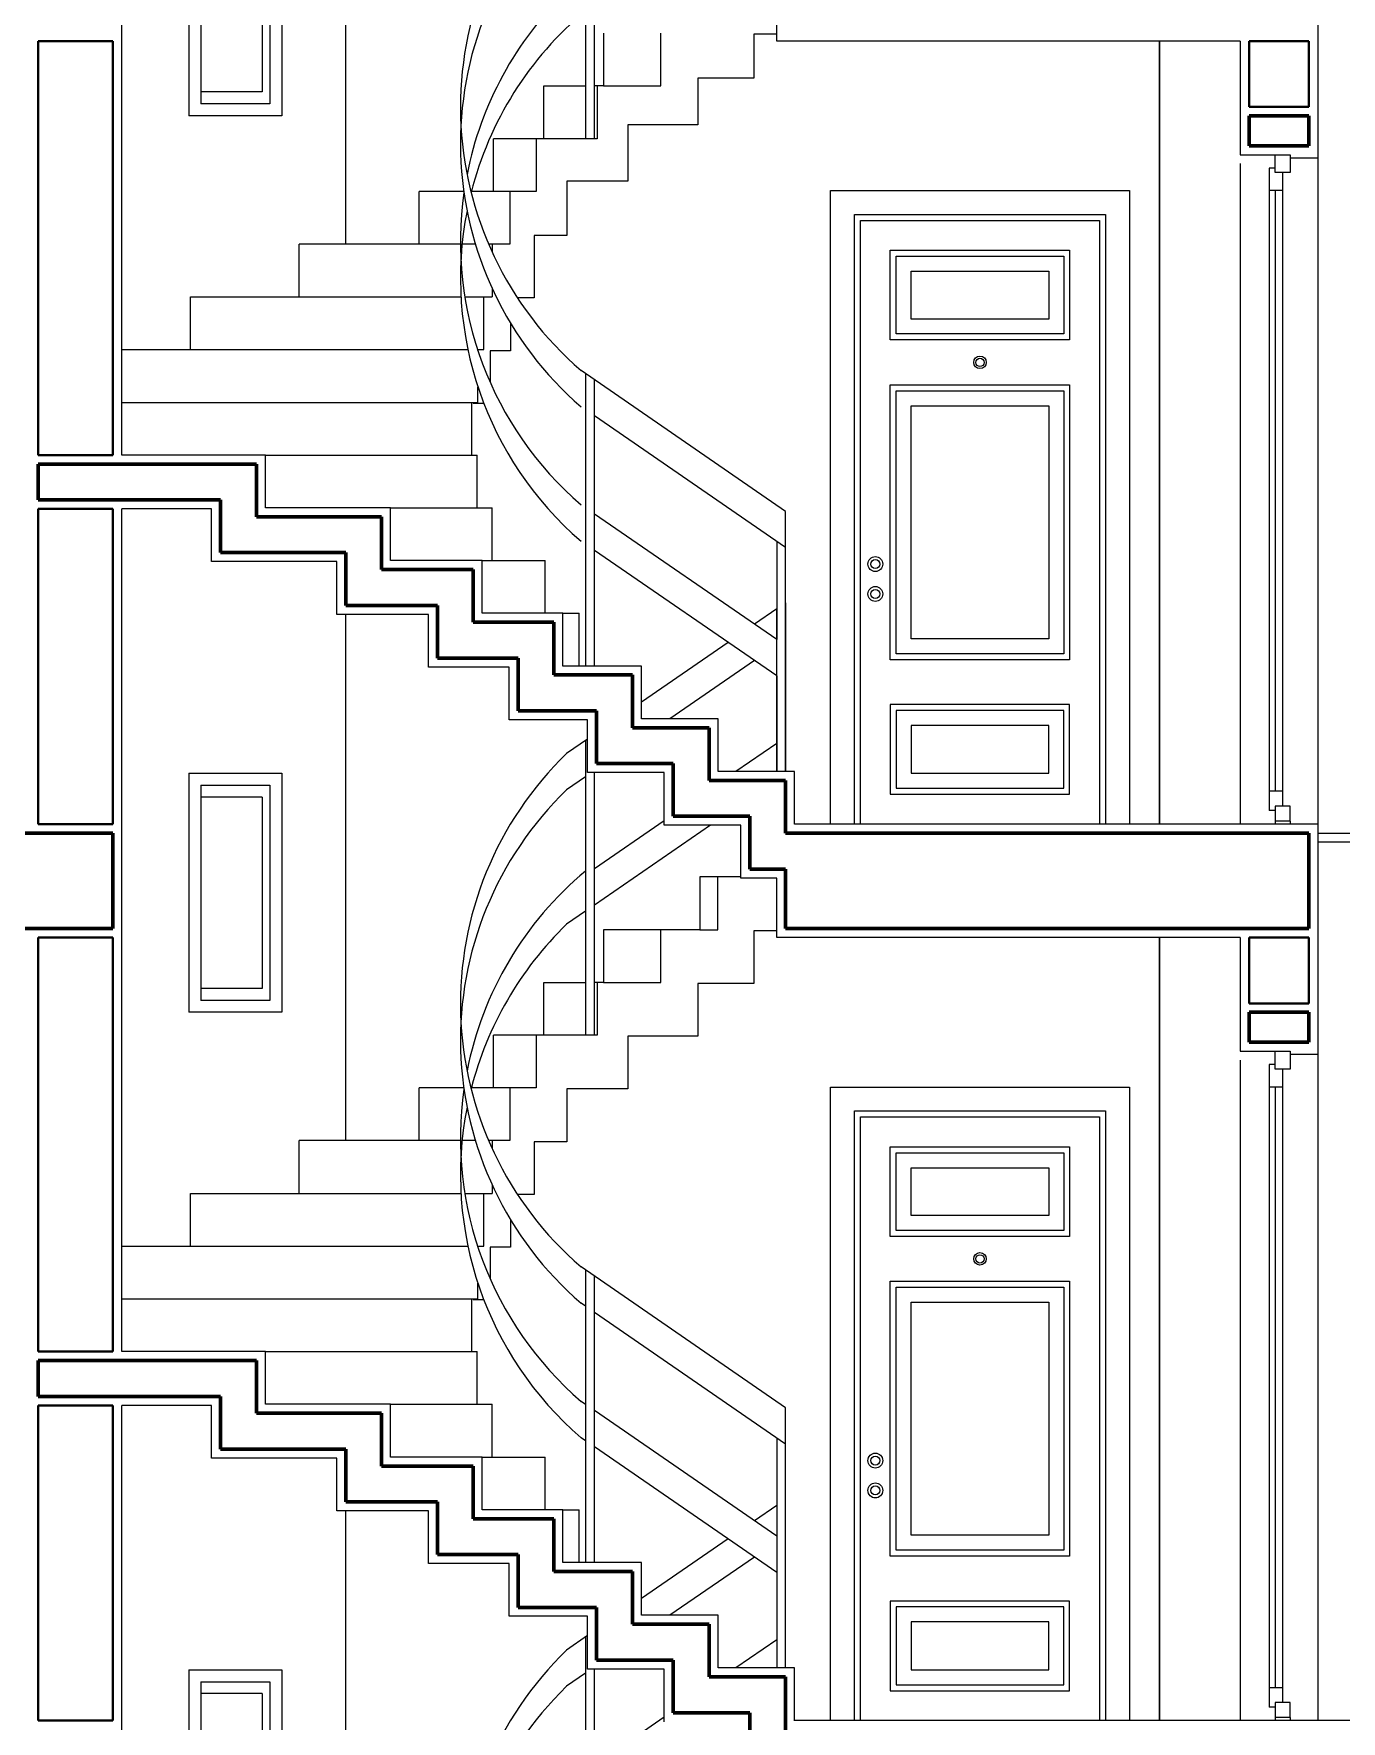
# Model space of a CAD drawing. Header units: millimetres. Extents: x 2016.56 to 2021.8, y 13721.83 to 13722.48.
# Drawn here: x 2019.0363 to 2019.1237, y 13722.0455 to 13722.1584 of the extents above; entities that cross this region are included whole.
import ezdxf

# ---------------------------------------------------------------- set-up
doc = ezdxf.new("R2010")
doc.units = ezdxf.units.MM
doc.layers.get('0').update_dxf_attribs({"lineweight": 20})
for name, color, linetype, lineweight in [('0.3', 150, 'Continuous', 30), ('DUVAR', 4, 'Continuous', 40), ('kolon', 5, 'Continuous', 60), ('PENCERE', 3, 'Continuous', 13), ('SIVA', 7, 'Continuous', 20)]:
    doc.layers.add(name, color=color, linetype=linetype, lineweight=lineweight)

msp = doc.modelspace()

# ---------------------------------------------------------------- linework, layer by layer
for p, q in [((2019.057144089811, 13722.14434988593), (2019.057144089811, 13722.17957341633)), ((2019.046647185249, 13722.16893762157), (2019.046647185249, 13722.15293762157)), ((2019.052869724923, 13722.16893762157), (2019.052869724923, 13722.15293762157)), ((2019.047447185249, 13722.16813762157), (2019.047447185249, 13722.15373762157)), ((2019.052069724923, 13722.16813762157), (2019.052069724923, 13722.15373762157)), ((2019.051551447511, 13722.16733762157), (2019.051551447511, 13722.15453762157)), ((2019.085971023997, 13722.15793762157), (2019.085971023997, 13722.16192635833)), ((2019.116971023997, 13722.15793762157), (2019.085971023997, 13722.15793762157)), ((2019.051551447511, 13722.15453762157), (2019.047447185249, 13722.15453762157)), ((2019.052869724923, 13722.15293762157), (2019.046647185249, 13722.15293762157)), ((2019.052069724923, 13722.15373762157), (2019.047447185249, 13722.15373762157)), ((2019.089571023997, 13722.10553762157), (2019.089571023997, 13722.14793762157)), ((2019.089571023997, 13722.14793762157), (2019.109571023997, 13722.14793762157)), ((2019.109571023997, 13722.14793762157), (2019.109571023997, 13722.10553762157)), ((2019.091171023998, 13722.10553762157), (2019.091171023998, 13722.14633762157)), ((2019.091171023998, 13722.14633762157), (2019.107971023997, 13722.14633762157)), ((2019.107971023997, 13722.14633762157), (2019.107971023997, 13722.10553762157)), ((2019.057144089811, 13722.08434988593), (2019.057144089811, 13722.11957341633)), ((2019.046647185249, 13722.10893762157), (2019.046647185249, 13722.09293762157)), ((2019.046647185249, 13722.10893762157), (2019.052869724923, 13722.10893762157)), ((2019.052869724923, 13722.10893762157), (2019.052869724923, 13722.09293762157)), ((2019.047447185249, 13722.10813762157), (2019.047447185249, 13722.09373762157)), ((2019.047447185249, 13722.10813762157), (2019.052069724923, 13722.10813762157)), ((2019.052069724923, 13722.10813762157), (2019.052069724923, 13722.09373762157)), ((2019.051551447511, 13722.10733762157), (2019.047447185249, 13722.10733762157)), ((2019.051551447511, 13722.10733762157), (2019.051551447511, 13722.09453762157)), ((2019.122171023997, 13722.10553762157), (2019.087171023997, 13722.10553762157)), ((2019.122171023997, 13722.10493762157), (2019.144171023997, 13722.10493762157)), ((2019.122171023997, 13722.10433762157), (2019.144171023997, 13722.10433762157)), ((2019.085971023997, 13722.09793762157), (2019.085971023997, 13722.10192635833)), ((2019.116971023997, 13722.09793762157), (2019.085971023997, 13722.09793762157)), ((2019.051551447511, 13722.09453762157), (2019.047447185249, 13722.09453762157)), ((2019.052869724923, 13722.09293762157), (2019.046647185249, 13722.09293762157)), ((2019.052069724923, 13722.09373762157), (2019.047447185249, 13722.09373762157)), ((2019.089571023997, 13722.04553762157), (2019.089571023997, 13722.08793762157)), ((2019.089571023997, 13722.08793762157), (2019.109571023997, 13722.08793762157)), ((2019.109571023997, 13722.08793762157), (2019.109571023997, 13722.04553762157)), ((2019.091171023998, 13722.04553762157), (2019.091171023998, 13722.08633762157)), ((2019.091171023998, 13722.08633762157), (2019.107971023997, 13722.08633762157)), ((2019.107971023997, 13722.08633762157), (2019.107971023997, 13722.04553762157)), ((2019.057144089811, 13722.02434988593), (2019.057144089811, 13722.05957341633)), ((2019.046647185249, 13722.04893762157), (2019.046647185249, 13722.03293762157)), ((2019.046647185249, 13722.04893762157), (2019.052869724923, 13722.04893762157)), ((2019.052869724923, 13722.04893762157), (2019.052869724923, 13722.03293762157)), ((2019.047447185249, 13722.04813762157), (2019.047447185249, 13722.03373762157)), ((2019.047447185249, 13722.04813762157), (2019.052069724923, 13722.04813762157)), ((2019.052069724923, 13722.04813762157), (2019.052069724923, 13722.03373762157)), ((2019.051551447511, 13722.04733762157), (2019.047447185249, 13722.04733762157)), ((2019.051551447511, 13722.04733762157), (2019.051551447511, 13722.03453762157)), ((2019.238899136504, 13722.04553762157), (2019.087171023997, 13722.04553762157))]:
    msp.add_line(p, q)
at = {"layer": '0.3'}
for p, q in [((2019.111571023997, 13722.15793762157), (2019.111571023997, 13722.10553762157)), ((2019.111571023997, 13722.10553762157), (2019.111571023997, 13722.15793762157)), ((2019.111571023997, 13722.09793762157), (2019.111571023997, 13722.04553762157)), ((2019.111571023997, 13722.04553762157), (2019.111571023997, 13722.09793762157))]:
    msp.add_line(p, q, dxfattribs=at)
at = {"layer": 'DUVAR'}
for p, q in [((2019.041571023997, 13722.15793762157), (2019.036571023997, 13722.15793762157)), ((2019.036571023997, 13722.15793762157), (2019.036571023997, 13722.13023223953)), ((2019.041571023997, 13722.13023223953), (2019.041571023997, 13722.15793762157)), ((2019.117571023997, 13722.15793762157), (2019.117571023997, 13722.15353762157)), ((2019.117571023997, 13722.15793762157), (2019.121571023997, 13722.15793762157)), ((2019.121571023997, 13722.15353762157), (2019.121571023997, 13722.15793762157)), ((2019.117571023997, 13722.15353762157), (2019.121571023997, 13722.15353762157)), ((2019.041571023997, 13722.13023223953), (2019.036571023997, 13722.13023223953)), ((2019.041571023997, 13722.12663223953), (2019.036571023997, 13722.12663223953)), ((2019.036571023997, 13722.12663223953), (2019.036571023997, 13722.10553762157)), ((2019.041571023997, 13722.10553762157), (2019.041571023997, 13722.12663223953)), ((2019.036571023997, 13722.10553762157), (2019.041571023997, 13722.10553762157)), ((2019.041571023997, 13722.09793762157), (2019.036571023997, 13722.09793762157)), ((2019.036571023997, 13722.09793762157), (2019.036571023997, 13722.07023223953)), ((2019.041571023997, 13722.07023223953), (2019.041571023997, 13722.09793762157)), ((2019.117571023997, 13722.09793762157), (2019.117571023997, 13722.09353762157)), ((2019.117571023997, 13722.09793762157), (2019.121571023997, 13722.09793762157)), ((2019.121571023997, 13722.09353762157), (2019.121571023997, 13722.09793762157)), ((2019.117571023997, 13722.09353762157), (2019.121571023997, 13722.09353762157)), ((2019.041571023997, 13722.07023223953), (2019.036571023997, 13722.07023223953)), ((2019.041571023997, 13722.06663223953), (2019.036571023997, 13722.06663223953)), ((2019.036571023997, 13722.06663223953), (2019.036571023997, 13722.04553762157)), ((2019.041571023997, 13722.04553762157), (2019.041571023997, 13722.06663223953)), ((2019.036571023997, 13722.04553762157), (2019.041571023997, 13722.04553762157))]:
    msp.add_line(p, q, dxfattribs=at)
at = {"layer": 'kolon'}
for p, q in [((2019.117571023997, 13722.15293762157), (2019.121571023997, 13722.15293762157)), ((2019.117571023997, 13722.15293762157), (2019.117571023997, 13722.15093762157)), ((2019.121571023997, 13722.15093762157), (2019.121571023997, 13722.15293762157)), ((2019.117571023997, 13722.15093762157), (2019.121571023997, 13722.15093762157)), ((2019.036571023997, 13722.12723223953), (2019.036571023997, 13722.12963223953)), ((2019.036571023997, 13722.12723223953), (2019.036571023997, 13722.12963223953)), ((2019.051168205772, 13722.12963223953), (2019.036571023997, 13722.12963223953)), ((2019.051168205772, 13722.12610282793), (2019.051168205772, 13722.12963223953)), ((2019.048768205772, 13722.12723223953), (2019.036571023997, 13722.12723223953)), ((2019.048768205772, 13722.12370282793), (2019.048768205772, 13722.12723223953)), ((2019.059538996099, 13722.12610282793), (2019.051168205772, 13722.12610282793)), ((2019.059538996099, 13722.12257341633), (2019.059538996099, 13722.12610282793)), ((2019.057138996099, 13722.12370282793), (2019.048768205772, 13722.12370282793)), ((2019.057138996099, 13722.12017341633), (2019.057138996099, 13722.12370282793)), ((2019.065676802504, 13722.12257341633), (2019.059538996099, 13722.12257341633)), ((2019.065676802504, 13722.11904400473), (2019.065676802504, 13722.12257341633)), ((2019.063276802503, 13722.12017341633), (2019.057138996099, 13722.12017341633)), ((2019.063276802503, 13722.11664400473), (2019.063276802503, 13722.12017341633)), ((2019.071066078782, 13722.11904400473), (2019.065676802504, 13722.11904400473)), ((2019.071066078782, 13722.11551459313), (2019.071066078782, 13722.11904400473)), ((2019.068666078782, 13722.11664400473), (2019.063276802503, 13722.11664400473)), ((2019.068666078782, 13722.11311459313), (2019.068666078782, 13722.11664400473)), ((2019.076323236498, 13722.11551459313), (2019.071066078782, 13722.11551459313)), ((2019.076323236498, 13722.11198518153), (2019.076323236498, 13722.11551459313)), ((2019.073923236497, 13722.11311459313), (2019.068666078782, 13722.11311459313)), ((2019.073923236497, 13722.10958518153), (2019.073923236497, 13722.11311459313)), ((2019.081447130247, 13722.11198518153), (2019.076323236498, 13722.11198518153)), ((2019.081447130247, 13722.10845576993), (2019.081447130247, 13722.11198518153)), ((2019.079047130248, 13722.10958518153), (2019.073923236497, 13722.10958518153)), ((2019.079047130248, 13722.10605576993), (2019.079047130248, 13722.10958518153)), ((2019.086571023998, 13722.10845576993), (2019.081447130247, 13722.10845576993)), ((2019.086571023998, 13722.10492635833), (2019.086571023998, 13722.10845576993)), ((2019.084171023997, 13722.10605576993), (2019.079047130248, 13722.10605576993)), ((2019.084171023997, 13722.10252635833), (2019.084171023997, 13722.10605576993)), ((2019.084171023997, 13722.10252635833), (2019.084171023997, 13722.10605576993)), ((2019.041571023997, 13722.10493762157), (2018.879571023997, 13722.10493762157)), ((2019.041571023997, 13722.10493762157), (2019.041571023997, 13722.09853762157)), ((2019.121571023997, 13722.10493762157), (2019.086571023998, 13722.10493762157)), ((2019.121571023997, 13722.10493762157), (2019.121571023997, 13722.09853762157)), ((2019.084171023997, 13722.10252635833), (2019.086571023998, 13722.10252635833)), ((2019.086571023998, 13722.09853762157), (2019.086571023998, 13722.10252635833)), ((2019.086571023998, 13722.09853762157), (2019.086571023998, 13722.10252635833)), ((2019.041571023997, 13722.09853762157), (2018.879571023997, 13722.09853762157)), ((2019.121571023997, 13722.09853762157), (2019.086571023998, 13722.09853762157)), ((2019.117571023997, 13722.09293762157), (2019.121571023997, 13722.09293762157)), ((2019.117571023997, 13722.09293762157), (2019.117571023997, 13722.09093762157)), ((2019.121571023997, 13722.09093762157), (2019.121571023997, 13722.09293762157)), ((2019.117571023997, 13722.09093762157), (2019.121571023997, 13722.09093762157)), ((2019.036571023997, 13722.06723223953), (2019.036571023997, 13722.06963223953)), ((2019.036571023997, 13722.06723223953), (2019.036571023997, 13722.06963223953)), ((2019.051168205772, 13722.06963223953), (2019.036571023997, 13722.06963223953)), ((2019.051168205772, 13722.06610282793), (2019.051168205772, 13722.06963223953)), ((2019.048768205772, 13722.06723223953), (2019.036571023997, 13722.06723223953)), ((2019.048768205772, 13722.06370282793), (2019.048768205772, 13722.06723223953)), ((2019.059538996099, 13722.06610282793), (2019.051168205772, 13722.06610282793)), ((2019.059538996099, 13722.06257341633), (2019.059538996099, 13722.06610282793)), ((2019.057138996099, 13722.06370282793), (2019.048768205772, 13722.06370282793)), ((2019.057138996099, 13722.06017341633), (2019.057138996099, 13722.06370282793)), ((2019.065676802504, 13722.06257341633), (2019.059538996099, 13722.06257341633)), ((2019.065676802504, 13722.05904400473), (2019.065676802504, 13722.06257341633)), ((2019.063276802503, 13722.06017341633), (2019.057138996099, 13722.06017341633)), ((2019.063276802503, 13722.05664400473), (2019.063276802503, 13722.06017341633)), ((2019.071066078782, 13722.05904400473), (2019.065676802504, 13722.05904400473)), ((2019.071066078782, 13722.05551459313), (2019.071066078782, 13722.05904400473)), ((2019.068666078782, 13722.05664400473), (2019.063276802503, 13722.05664400473)), ((2019.068666078782, 13722.05311459313), (2019.068666078782, 13722.05664400473)), ((2019.076323236498, 13722.05551459313), (2019.071066078782, 13722.05551459313)), ((2019.076323236498, 13722.05198518153), (2019.076323236498, 13722.05551459313)), ((2019.073923236497, 13722.05311459313), (2019.068666078782, 13722.05311459313)), ((2019.073923236497, 13722.04958518153), (2019.073923236497, 13722.05311459313)), ((2019.081447130247, 13722.05198518153), (2019.076323236498, 13722.05198518153)), ((2019.081447130247, 13722.04845576993), (2019.081447130247, 13722.05198518153)), ((2019.079047130248, 13722.04958518153), (2019.073923236497, 13722.04958518153)), ((2019.079047130248, 13722.04605576993), (2019.079047130248, 13722.04958518153)), ((2019.086571023998, 13722.04845576993), (2019.081447130247, 13722.04845576993)), ((2019.086571023998, 13722.04492635833), (2019.086571023998, 13722.04845576993)), ((2019.084171023997, 13722.04605576993), (2019.079047130248, 13722.04605576993)), ((2019.084171023997, 13722.04252635833), (2019.084171023997, 13722.04605576993)), ((2019.084171023997, 13722.04252635833), (2019.084171023997, 13722.04605576993))]:
    msp.add_line(p, q, dxfattribs=at)
at = {"layer": 'PENCERE'}
for p, q in [((2019.118918611591, 13722.14943762157), (2019.118918611591, 13722.10643762157)), ((2019.119118611591, 13722.14943762157), (2019.118918611591, 13722.14943762157)), ((2019.119318611591, 13722.14943762157), (2019.119118611591, 13722.14943762157)), ((2019.119318611591, 13722.15033762157), (2019.120318611591, 13722.15033762157)), ((2019.119318611591, 13722.15013762157), (2019.119318611591, 13722.15033762157)), ((2019.119318611591, 13722.14913762157), (2019.119318611591, 13722.15013762157)), ((2019.120318611591, 13722.15033762157), (2019.120318611591, 13722.15013762157)), ((2019.120318611591, 13722.15013762157), (2019.120318611591, 13722.14913762157)), ((2019.120318611591, 13722.14913762157), (2019.119318611591, 13722.14913762157)), ((2019.119818611591, 13722.14913762157), (2019.119818611591, 13722.10673762157)), ((2019.119818611591, 13722.14793762157), (2019.118918611591, 13722.14793762157)), ((2019.119318611591, 13722.14793762157), (2019.119318611591, 13722.10773762157)), ((2019.091571023997, 13722.10553762157), (2019.091571023997, 13722.14593762157)), ((2019.091571023997, 13722.14593762157), (2019.107571023997, 13722.14593762157)), ((2019.107571023997, 13722.14593762157), (2019.107571023997, 13722.10553762157)), ((2019.093571023997, 13722.14393762157), (2019.105571023998, 13722.14393762157)), ((2019.093571023997, 13722.13793762157), (2019.093571023997, 13722.14393762157)), ((2019.105571023998, 13722.14393762157), (2019.105571023998, 13722.13793762157)), ((2019.093971023997, 13722.14353762157), (2019.105171023997, 13722.14353762157)), ((2019.093971023997, 13722.13833762157), (2019.093971023997, 13722.14353762157)), ((2019.105171023997, 13722.14353762157), (2019.105171023997, 13722.13833762157)), ((2019.094971023997, 13722.14253762157), (2019.104171023997, 13722.14253762157)), ((2019.094971023997, 13722.13933762157), (2019.094971023997, 13722.14253762157)), ((2019.104171023997, 13722.14253762157), (2019.104171023997, 13722.13933762157)), ((2019.104171023997, 13722.13933762157), (2019.094971023997, 13722.13933762157)), ((2019.105171023997, 13722.13833762157), (2019.093971023997, 13722.13833762157)), ((2019.105571023998, 13722.13793762157), (2019.093571023997, 13722.13793762157)), ((2019.093571023997, 13722.13493762157), (2019.105571023998, 13722.13493762157)), ((2019.093571023997, 13722.11653762157), (2019.093571023997, 13722.13493762157)), ((2019.105571023998, 13722.13493762157), (2019.105571023998, 13722.11653762157)), ((2019.093971023997, 13722.13453762157), (2019.105171023997, 13722.13453762157)), ((2019.093971023997, 13722.11693762157), (2019.093971023997, 13722.13453762157)), ((2019.094971023997, 13722.13353762157), (2019.104171023997, 13722.13353762157)), ((2019.094971023997, 13722.11793762157), (2019.094971023997, 13722.13353762157)), ((2019.104171023997, 13722.13353762157), (2019.104171023997, 13722.11793762157)), ((2019.105171023997, 13722.13453762157), (2019.105171023997, 13722.11693762157)), ((2019.104171023997, 13722.11793762157), (2019.094971023997, 13722.11793762157)), ((2019.105171023997, 13722.11693762157), (2019.093971023997, 13722.11693762157)), ((2019.105571023998, 13722.11653762157), (2019.093571023997, 13722.11653762157)), ((2019.105571023998, 13722.11353762157), (2019.093571023997, 13722.11353762157)), ((2019.093571023997, 13722.11353762157), (2019.093571023997, 13722.10753762157)), ((2019.105571023998, 13722.10753762157), (2019.105571023998, 13722.11353762157)), ((2019.105171023997, 13722.11313762157), (2019.093971023997, 13722.11313762157)), ((2019.093971023997, 13722.11313762157), (2019.093971023997, 13722.10793762157)), ((2019.104171023997, 13722.11213762157), (2019.094971023997, 13722.11213762157)), ((2019.094971023997, 13722.11213762157), (2019.094971023997, 13722.10893762157)), ((2019.104171023997, 13722.10893762157), (2019.104171023997, 13722.11213762157)), ((2019.105171023997, 13722.10793762157), (2019.105171023997, 13722.11313762157)), ((2019.094971023997, 13722.10893762157), (2019.104171023997, 13722.10893762157)), ((2019.093971023997, 13722.10793762157), (2019.105171023997, 13722.10793762157)), ((2019.119818611591, 13722.10773762157), (2019.118918611591, 13722.10773762157)), ((2019.093571023997, 13722.10753762157), (2019.105571023998, 13722.10753762157)), ((2019.119318611591, 13722.10643762157), (2019.118918611591, 13722.10643762157)), ((2019.119318611591, 13722.10673762157), (2019.119318611591, 13722.10573762157)), ((2019.120318611591, 13722.10673762157), (2019.119318611591, 13722.10673762157)), ((2019.120318611591, 13722.10573762157), (2019.120318611591, 13722.10673762157)), ((2019.119318611591, 13722.10573762157), (2019.119318611591, 13722.10553762157)), ((2019.120118611591, 13722.10573762157), (2019.119318611591, 13722.10573762157)), ((2019.120318611591, 13722.10573762157), (2019.120118611591, 13722.10573762157)), ((2019.120318611591, 13722.10573762157), (2019.120318611591, 13722.10553762157)), ((2019.119318611591, 13722.09033762157), (2019.120318611591, 13722.09033762157)), ((2019.119318611591, 13722.09013762157), (2019.119318611591, 13722.09033762157)), ((2019.119318611591, 13722.08913762157), (2019.119318611591, 13722.09013762157)), ((2019.120318611591, 13722.09033762157), (2019.120318611591, 13722.09013762157)), ((2019.120318611591, 13722.09013762157), (2019.120318611591, 13722.08913762157)), ((2019.118918611591, 13722.08943762157), (2019.118918611591, 13722.04643762157)), ((2019.119118611591, 13722.08943762157), (2019.118918611591, 13722.08943762157)), ((2019.119318611591, 13722.08943762157), (2019.119118611591, 13722.08943762157)), ((2019.120318611591, 13722.08913762157), (2019.119318611591, 13722.08913762157)), ((2019.119818611591, 13722.08913762157), (2019.119818611591, 13722.04673762157)), ((2019.119818611591, 13722.08793762157), (2019.118918611591, 13722.08793762157)), ((2019.119318611591, 13722.08793762157), (2019.119318611591, 13722.04773762157)), ((2019.091571023997, 13722.04553762157), (2019.091571023997, 13722.08593762157)), ((2019.091571023997, 13722.08593762157), (2019.107571023997, 13722.08593762157)), ((2019.107571023997, 13722.08593762157), (2019.107571023997, 13722.04553762157)), ((2019.093571023997, 13722.08393762157), (2019.105571023998, 13722.08393762157)), ((2019.093571023997, 13722.07793762157), (2019.093571023997, 13722.08393762157)), ((2019.105571023998, 13722.08393762157), (2019.105571023998, 13722.07793762157)), ((2019.093971023997, 13722.08353762157), (2019.105171023997, 13722.08353762157)), ((2019.093971023997, 13722.07833762157), (2019.093971023997, 13722.08353762157)), ((2019.105171023997, 13722.08353762157), (2019.105171023997, 13722.07833762157)), ((2019.094971023997, 13722.08253762157), (2019.104171023997, 13722.08253762157)), ((2019.094971023997, 13722.07933762157), (2019.094971023997, 13722.08253762157)), ((2019.104171023997, 13722.08253762157), (2019.104171023997, 13722.07933762157)), ((2019.104171023997, 13722.07933762157), (2019.094971023997, 13722.07933762157)), ((2019.105171023997, 13722.07833762157), (2019.093971023997, 13722.07833762157)), ((2019.105571023998, 13722.07793762157), (2019.093571023997, 13722.07793762157)), ((2019.093571023997, 13722.07493762157), (2019.105571023998, 13722.07493762157)), ((2019.093571023997, 13722.05653762157), (2019.093571023997, 13722.07493762157)), ((2019.105571023998, 13722.07493762157), (2019.105571023998, 13722.05653762157)), ((2019.093971023997, 13722.07453762157), (2019.105171023997, 13722.07453762157)), ((2019.093971023997, 13722.05693762157), (2019.093971023997, 13722.07453762157)), ((2019.105171023997, 13722.07453762157), (2019.105171023997, 13722.05693762157)), ((2019.094971023997, 13722.07353762157), (2019.104171023997, 13722.07353762157)), ((2019.094971023997, 13722.05793762157), (2019.094971023997, 13722.07353762157)), ((2019.104171023997, 13722.07353762157), (2019.104171023997, 13722.05793762157)), ((2019.104171023997, 13722.05793762157), (2019.094971023997, 13722.05793762157)), ((2019.105171023997, 13722.05693762157), (2019.093971023997, 13722.05693762157)), ((2019.105571023998, 13722.05653762157), (2019.093571023997, 13722.05653762157)), ((2019.105571023998, 13722.05353762157), (2019.093571023997, 13722.05353762157)), ((2019.093571023997, 13722.05353762157), (2019.093571023997, 13722.04753762157)), ((2019.105571023998, 13722.04753762157), (2019.105571023998, 13722.05353762157)), ((2019.105171023997, 13722.05313762157), (2019.093971023997, 13722.05313762157)), ((2019.093971023997, 13722.05313762157), (2019.093971023997, 13722.04793762157)), ((2019.105171023997, 13722.04793762157), (2019.105171023997, 13722.05313762157)), ((2019.104171023997, 13722.05213762157), (2019.094971023997, 13722.05213762157)), ((2019.094971023997, 13722.05213762157), (2019.094971023997, 13722.04893762157)), ((2019.104171023997, 13722.04893762157), (2019.104171023997, 13722.05213762157)), ((2019.094971023997, 13722.04893762157), (2019.104171023997, 13722.04893762157)), ((2019.093971023997, 13722.04793762157), (2019.105171023997, 13722.04793762157)), ((2019.119818611591, 13722.04773762157), (2019.118918611591, 13722.04773762157)), ((2019.093571023997, 13722.04753762157), (2019.105571023998, 13722.04753762157)), ((2019.119318611591, 13722.04673762157), (2019.119318611591, 13722.04573762157)), ((2019.120318611591, 13722.04673762157), (2019.119318611591, 13722.04673762157)), ((2019.120318611591, 13722.04573762157), (2019.120318611591, 13722.04673762157)), ((2019.119318611591, 13722.04643762157), (2019.118918611591, 13722.04643762157)), ((2019.119318611591, 13722.04573762157), (2019.119318611591, 13722.04553762157)), ((2019.120118611591, 13722.04573762157), (2019.119318611591, 13722.04573762157)), ((2019.120318611591, 13722.04573762157), (2019.120118611591, 13722.04573762157)), ((2019.120318611591, 13722.04573762157), (2019.120318611591, 13722.04553762157))]:
    msp.add_line(p, q, dxfattribs=at)
for centre, radius in [((2019.099571023997, 13722.13643762157), 0.00042), ((2019.099571023997, 13722.13643762157), 0.00028), ((2019.092571023997, 13722.12293762157), 0.0005), ((2019.092571023997, 13722.12293762157), 0.0003), ((2019.092571023997, 13722.12093762157), 0.0005), ((2019.092571023997, 13722.12093762157), 0.0003), ((2019.099571023997, 13722.07643762157), 0.00042), ((2019.099571023997, 13722.07643762157), 0.00028), ((2019.092571023997, 13722.06293762157), 0.0005), ((2019.092571023997, 13722.06293762157), 0.0003), ((2019.092571023997, 13722.06093762157), 0.0005), ((2019.092571023997, 13722.06093762157), 0.0003)]:
    msp.add_circle(centre, radius, dxfattribs=at)
at = {"layer": 'SIVA'}
for p, q in [((2019.042171023998, 13722.13023223953), (2019.042171023998, 13722.18663223953)), ((2019.07318067669, 13722.17112818312), (2019.07318067669, 13722.15140870913)), ((2019.07378067669, 13722.15140870913), (2019.07378067669, 13722.16898518153)), ((2019.122171023997, 13722.16553762157), (2019.122171023997, 13722.10553762157)), ((2019.085971023997, 13722.15793762157), (2019.085971023997, 13722.16192635833)), ((2019.074376963715, 13722.15846753233), (2019.074376963715, 13722.15493812073)), ((2019.078226628842, 13722.15493812073), (2019.078226628842, 13722.15846753233)), ((2019.084447130247, 13722.15839694393), (2019.084447130247, 13722.15545550525)), ((2019.085971023997, 13722.15839694393), (2019.084447130247, 13722.15839694393)), ((2019.116971023997, 13722.15793762157), (2019.116971023997, 13722.15033762157)), ((2019.08068850081, 13722.15545550525), (2019.08068850081, 13722.15233981731)), ((2019.084447130247, 13722.15545550525), (2019.08068850081, 13722.15545550525)), ((2019.070382728283, 13722.15140870913), (2019.070382728283, 13722.15493812073)), ((2019.070382728283, 13722.15493812073), (2019.07318067669, 13722.15493812073)), ((2019.074376963715, 13722.15493812073), (2019.07378067669, 13722.15493812073)), ((2019.073951860198, 13722.15493812073), (2019.073951860198, 13722.15140870913)), ((2019.074376963715, 13722.15493812073), (2019.078226628842, 13722.15493812073)), ((2019.076012476726, 13722.15233981731), (2019.076012476726, 13722.14855841579)), ((2019.08068850081, 13722.15233981731), (2019.076012476726, 13722.15233981731)), ((2019.067026965847, 13722.14787929753), (2019.067026965847, 13722.15140870913)), ((2019.069877961059, 13722.15140870913), (2019.067026965847, 13722.15140870913)), ((2019.069877961059, 13722.15140870913), (2019.069877961059, 13722.14787929753)), ((2019.073951860198, 13722.15140870913), (2019.069877961059, 13722.15140870913)), ((2019.116971023997, 13722.15033762157), (2019.119945605417, 13722.15033762157)), ((2019.116971023997, 13722.14973762157), (2019.116971023997, 13722.10553762157)), ((2019.120318611591, 13722.15013762157), (2019.122171023997, 13722.15013762157)), ((2019.071928153197, 13722.14855841579), (2019.071928153197, 13722.14492624318)), ((2019.076012476726, 13722.14855841579), (2019.071928153197, 13722.14855841579)), ((2019.062045379409, 13722.14434988593), (2019.062045379409, 13722.14787929753)), ((2019.065038284463, 13722.14787929753), (2019.062045379409, 13722.14787929753)), ((2019.068126307503, 13722.14787929753), (2019.065509087281, 13722.14787929753)), ((2019.068126307503, 13722.14787929753), (2019.068126307503, 13722.14434988593)), ((2019.069877961059, 13722.14787929753), (2019.068126307503, 13722.14787929753)), ((2019.069747612089, 13722.14492624318), (2019.069747612089, 13722.14074988593)), ((2019.071928153197, 13722.14492624318), (2019.069747612089, 13722.14492624318)), ((2019.054019270979, 13722.14082047433), (2019.054019270979, 13722.14434988593)), ((2019.064816497052, 13722.14434988593), (2019.054019270979, 13722.14434988593)), ((2019.065812774411, 13722.14434988593), (2019.064925878472, 13722.14434988593)), ((2019.066934704631, 13722.14434988593), (2019.066697158341, 13722.14434988593)), ((2019.066934704631, 13722.14434988593), (2019.066934704631, 13722.14381415656)), ((2019.068126307503, 13722.14434988593), (2019.066934704631, 13722.14434988593)), ((2019.046748047911, 13722.13729106273), (2019.046748047911, 13722.14082047433)), ((2019.046748047911, 13722.14082047433), (2019.064850504061, 13722.14082047433)), ((2019.065111404195, 13722.14082047433), (2019.066934704631, 13722.14082047433)), ((2019.066369569462, 13722.13729106273), (2019.066369569462, 13722.14082047433)), ((2019.066934704631, 13722.14138560537), (2019.066934704631, 13722.14082047433)), ((2019.066934704631, 13722.14082047433), (2019.066934704631, 13722.14082047433)), ((2019.069747612089, 13722.14074988593), (2019.068629561051, 13722.14074988593)), ((2019.069747612089, 13722.14074988593), (2019.068629561051, 13722.14074988593)), ((2019.068173213001, 13722.13904582025), (2019.068173213001, 13722.13722047433)), ((2019.042171023998, 13722.13729106273), (2019.065315768603, 13722.13729106273)), ((2019.065966034554, 13722.13729106273), (2019.066369569462, 13722.13729106273)), ((2019.06598254163, 13722.13724070878), (2019.06598254163, 13722.13729106273)), ((2019.066811055324, 13722.13722047433), (2019.066811055324, 13722.13508847225)), ((2019.068173213001, 13722.13722047433), (2019.066811055324, 13722.13722047433)), ((2019.086571023998, 13722.12646776963), (2019.072881054992, 13722.13589761689)), ((2019.06598254163, 13722.13376165113), (2019.06598254163, 13722.13481215758)), ((2019.07318067669, 13722.13569123316), (2019.07318067669, 13722.11611459313)), ((2019.07378067669, 13722.11611459313), (2019.07378067669, 13722.13527794454)), ((2019.042171023998, 13722.13376165113), (2019.06598254163, 13722.13376165113)), ((2019.065571023997, 13722.13023223953), (2019.065571023997, 13722.13376165113)), ((2019.066383526171, 13722.13369106273), (2019.06567081343, 13722.13369106273)), ((2019.086571023998, 13722.12403921844), (2019.07378067669, 13722.13284939335)), ((2019.051768205773, 13722.13023223953), (2019.042171023998, 13722.13023223953)), ((2019.051768205773, 13722.12670282793), (2019.051768205773, 13722.13023223953)), ((2019.051768205773, 13722.13023223953), (2019.065933396495, 13722.13023223953)), ((2019.065933396495, 13722.12670282793), (2019.065933396495, 13722.13023223953)), ((2019.048168205773, 13722.12663223953), (2019.042171023998, 13722.12663223953)), ((2019.042171023998, 13722.07023223953), (2019.042171023998, 13722.12663223953)), ((2019.048168205773, 13722.12310282793), (2019.048168205773, 13722.12663223953)), ((2019.060138996099, 13722.12670282793), (2019.051768205773, 13722.12670282793)), ((2019.060138996099, 13722.12317341633), (2019.060138996099, 13722.12670282793)), ((2019.060138996099, 13722.12670282793), (2019.066934704631, 13722.12670282793)), ((2019.066934704631, 13722.12317341633), (2019.066934704631, 13722.12670282793)), ((2019.085971023997, 13722.11788105825), (2019.07378067669, 13722.12627794454)), ((2019.086571023998, 13722.10905576993), (2019.086571023998, 13722.12646776963)), ((2019.085971023997, 13722.11545250706), (2019.07378067669, 13722.12384939335)), ((2019.085971023997, 13722.12445250706), (2019.085971023997, 13722.11788105825)), ((2019.056538996099, 13722.12310282793), (2019.048168205773, 13722.12310282793)), ((2019.056538996099, 13722.11957341633), (2019.056538996099, 13722.12310282793)), ((2019.066276802503, 13722.12317341633), (2019.060138996099, 13722.12317341633)), ((2019.066276802503, 13722.11964400473), (2019.066276802503, 13722.12317341633)), ((2019.066276802503, 13722.12317341633), (2019.070477961059, 13722.12317341633)), ((2019.070477961059, 13722.11964400473), (2019.070477961059, 13722.12317341633)), ((2019.086571023998, 13722.12035164665), (2019.086571023998, 13722.10905576993)), ((2019.062676802504, 13722.11957341633), (2019.056538996099, 13722.11957341633)), ((2019.062676802504, 13722.11604400473), (2019.062676802504, 13722.11957341633)), ((2019.071666078782, 13722.11964400473), (2019.066276802503, 13722.11964400473)), ((2019.071666078782, 13722.11611459313), (2019.071666078782, 13722.11964400473)), ((2019.071666078782, 13722.11964400473), (2019.072759121937, 13722.11964400473)), ((2019.072759121937, 13722.11611459313), (2019.072759121937, 13722.11964400473)), ((2019.085971023997, 13722.11993835803), (2019.084477660982, 13722.11890970814)), ((2019.085971023997, 13722.10905576993), (2019.085971023997, 13722.11993835803)), ((2019.082714812143, 13722.11769543255), (2019.076923236497, 13722.11370611207)), ((2019.068066078782, 13722.11604400473), (2019.062676802504, 13722.11604400473)), ((2019.068066078782, 13722.11251459313), (2019.068066078782, 13722.11604400473)), ((2019.076923236497, 13722.11611459313), (2019.071666078782, 13722.11611459313)), ((2019.076923236497, 13722.11258518153), (2019.076923236497, 13722.11611459313)), ((2019.084477660982, 13722.11648115695), (2019.078821600895, 13722.11258518153)), ((2019.085971023997, 13722.11545250706), (2019.085971023997, 13722.10905576993)), ((2019.073323236497, 13722.11251459313), (2019.068066078782, 13722.11251459313)), ((2019.073323236497, 13722.10898518153), (2019.073323236497, 13722.11251459313)), ((2019.082047130247, 13722.11258518153), (2019.076923236497, 13722.11258518153)), ((2019.082047130247, 13722.10905576993), (2019.082047130247, 13722.11258518153)), ((2019.073323236497, 13722.11122638037), (2019.071917220598, 13722.11025789642)), ((2019.07318067669, 13722.11112818313), (2019.07318067669, 13722.09140870913)), ((2019.085971023997, 13722.11093835803), (2019.08323793914, 13722.10905576993)), ((2019.07318067669, 13722.10869963193), (2019.071917220598, 13722.10782934523)), ((2019.078447130247, 13722.10898518153), (2019.073323236497, 13722.10898518153)), ((2019.07378067669, 13722.09140870913), (2019.07378067669, 13722.10898518153)), ((2019.078447130247, 13722.10545576993), (2019.078447130247, 13722.10898518153)), ((2019.087171023997, 13722.10905576993), (2019.082047130247, 13722.10905576993)), ((2019.087171023997, 13722.10553762157), (2019.087171023997, 13722.10905576993)), ((2019.078447130247, 13722.10575579197), (2019.07378067669, 13722.10254147174)), ((2019.081537264948, 13722.10545576993), (2019.07378067669, 13722.10011292055)), ((2019.083571023997, 13722.10545576993), (2019.078447130247, 13722.10545576993)), ((2019.083571023997, 13722.10192635833), (2019.083571023997, 13722.10545576993)), ((2019.083571023997, 13722.10192635833), (2019.083571023997, 13722.10545576993)), ((2019.087171023997, 13722.10552635833), (2019.087171023997, 13722.10552635833)), ((2019.122171023997, 13722.10553762157), (2019.122171023997, 13722.04553762157)), ((2019.080821596398, 13722.10199694393), (2019.080821596398, 13722.09846753233)), ((2019.083571023997, 13722.10199694393), (2019.080821596398, 13722.10199694393)), ((2019.082032929007, 13722.09846753233), (2019.082032929007, 13722.10199694393)), ((2019.085971023997, 13722.10192635833), (2019.083571023997, 13722.10192635833)), ((2019.085971023997, 13722.09793762157), (2019.085971023997, 13722.10192635833)), ((2019.07318067669, 13722.09969963193), (2019.071917220598, 13722.09882934523)), ((2019.074376963715, 13722.09846753233), (2019.074376963715, 13722.09493812073)), ((2019.080821596398, 13722.09846753233), (2019.074376963715, 13722.09846753233)), ((2019.078226628842, 13722.09493812073), (2019.078226628842, 13722.09846753233)), ((2019.080821596398, 13722.09846753233), (2019.082032929007, 13722.09846753233)), ((2019.085971023997, 13722.09839694393), (2019.084447130247, 13722.09839694393)), ((2019.084447130247, 13722.09839694393), (2019.084447130247, 13722.09486753233)), ((2019.116971023997, 13722.09793762157), (2019.116971023997, 13722.09033762157)), ((2019.070382728283, 13722.09140870913), (2019.070382728283, 13722.09493812073)), ((2019.070382728283, 13722.09493812073), (2019.07318067669, 13722.09493812073)), ((2019.074376963715, 13722.09493812073), (2019.07378067669, 13722.09493812073)), ((2019.073951860198, 13722.09493812073), (2019.073951860198, 13722.09140870913)), ((2019.074376963715, 13722.09493812073), (2019.078226628842, 13722.09493812073)), ((2019.08068850081, 13722.09486753233), (2019.08068850081, 13722.09133812073)), ((2019.084447130247, 13722.09486753233), (2019.08068850081, 13722.09486753233)), ((2019.067026965847, 13722.08787929753), (2019.067026965847, 13722.09140870913)), ((2019.069877961059, 13722.09140870913), (2019.067026965847, 13722.09140870913)), ((2019.069877961059, 13722.09140870913), (2019.069877961059, 13722.08787929753)), ((2019.073951860198, 13722.09140870913), (2019.069877961059, 13722.09140870913)), ((2019.076012476726, 13722.09133812073), (2019.076012476726, 13722.08780870913)), ((2019.08068850081, 13722.09133812073), (2019.076012476726, 13722.09133812073)), ((2019.116971023997, 13722.09033762157), (2019.119945605417, 13722.09033762157)), ((2019.116971023997, 13722.08973762157), (2019.116971023997, 13722.04553762157)), ((2019.120318611591, 13722.09013762157), (2019.122171023997, 13722.09013762157)), ((2019.062045379409, 13722.08434988593), (2019.062045379409, 13722.08787929753)), ((2019.065038284463, 13722.08787929753), (2019.062045379409, 13722.08787929753)), ((2019.068126307503, 13722.08787929753), (2019.065509087281, 13722.08787929753)), ((2019.069877961059, 13722.08787929753), (2019.068126307503, 13722.08787929753)), ((2019.068126307503, 13722.08787929753), (2019.068126307503, 13722.08434988593)), ((2019.071928153197, 13722.08780870913), (2019.071928153197, 13722.08427929753)), ((2019.076012476726, 13722.08780870913), (2019.071928153197, 13722.08780870913)), ((2019.064816497052, 13722.08434988593), (2019.054019270979, 13722.08434988593)), ((2019.054019270979, 13722.08082047433), (2019.054019270979, 13722.08434988593)), ((2019.065812774411, 13722.08434988593), (2019.064925878472, 13722.08434988593)), ((2019.066934704631, 13722.08434988593), (2019.066697158341, 13722.08434988593)), ((2019.066934704631, 13722.08434988593), (2019.066934704631, 13722.08381415656)), ((2019.068126307503, 13722.08434988593), (2019.066934704631, 13722.08434988593)), ((2019.069747612089, 13722.08427929753), (2019.069747612089, 13722.08074988593)), ((2019.071928153197, 13722.08427929753), (2019.069747612089, 13722.08427929753)), ((2019.046748047911, 13722.07729106273), (2019.046748047911, 13722.08082047433)), ((2019.046748047911, 13722.08082047433), (2019.064850504061, 13722.08082047433)), ((2019.065111404195, 13722.08082047433), (2019.066934704631, 13722.08082047433)), ((2019.066369569462, 13722.07729106273), (2019.066369569462, 13722.08082047433)), ((2019.066934704631, 13722.08138560537), (2019.066934704631, 13722.08082047433)), ((2019.066934704631, 13722.08082047433), (2019.066934704631, 13722.08082047433)), ((2019.069747612089, 13722.08074988593), (2019.068629561051, 13722.08074988593)), ((2019.069747612089, 13722.08074988593), (2019.068629561051, 13722.08074988593)), ((2019.068173213001, 13722.07904582025), (2019.068173213001, 13722.07722047433)), ((2019.042171023998, 13722.07729106273), (2019.065315768603, 13722.07729106273)), ((2019.065966034554, 13722.07729106273), (2019.066369569462, 13722.07729106273)), ((2019.06598254163, 13722.07724070878), (2019.06598254163, 13722.07729106273)), ((2019.066811055324, 13722.07722047433), (2019.066811055324, 13722.07508847225)), ((2019.068173213001, 13722.07722047433), (2019.066811055324, 13722.07722047433)), ((2019.06598254163, 13722.07376165113), (2019.06598254163, 13722.07481215759)), ((2019.086571023998, 13722.06646776963), (2019.072881054992, 13722.07589761689)), ((2019.07318067669, 13722.07569123316), (2019.07318067669, 13722.05611459313)), ((2019.07378067669, 13722.05611459313), (2019.07378067669, 13722.07527794454)), ((2019.042171023998, 13722.07376165113), (2019.06598254163, 13722.07376165113)), ((2019.065571023997, 13722.07023223953), (2019.065571023997, 13722.07376165113)), ((2019.066383526171, 13722.07369106273), (2019.06567081343, 13722.07369106273)), ((2019.07318067669, 13722.07326268197), (2019.072881054992, 13722.0734690657)), ((2019.086571023998, 13722.06403921844), (2019.07378067669, 13722.07284939335)), ((2019.051768205773, 13722.07023223953), (2019.042171023998, 13722.07023223953)), ((2019.051768205773, 13722.06670282793), (2019.051768205773, 13722.07023223953)), ((2019.051768205773, 13722.07023223953), (2019.065933396495, 13722.07023223953)), ((2019.065933396495, 13722.06670282793), (2019.065933396495, 13722.07023223953)), ((2019.042171023998, 13722.01023223953), (2019.042171023998, 13722.06663223953)), ((2019.048168205773, 13722.06663223953), (2019.042171023998, 13722.06663223953)), ((2019.048168205773, 13722.06310282793), (2019.048168205773, 13722.06663223953)), ((2019.060138996099, 13722.06670282793), (2019.051768205773, 13722.06670282793)), ((2019.060138996099, 13722.06317341633), (2019.060138996099, 13722.06670282793)), ((2019.060138996099, 13722.06670282793), (2019.066934704631, 13722.06670282793)), ((2019.066934704631, 13722.06317341633), (2019.066934704631, 13722.06670282793)), ((2019.07318067669, 13722.06669123316), (2019.072881054992, 13722.06689761689)), ((2019.085971023997, 13722.05788105825), (2019.07378067669, 13722.06627794454)), ((2019.086571023998, 13722.04905576993), (2019.086571023998, 13722.06646776963)), ((2019.07318067669, 13722.06426268197), (2019.072881054992, 13722.0644690657)), ((2019.085971023997, 13722.05545250706), (2019.07378067669, 13722.06384939335)), ((2019.085971023997, 13722.06445250706), (2019.085971023997, 13722.04905576993)), ((2019.056538996099, 13722.06310282793), (2019.048168205773, 13722.06310282793)), ((2019.056538996099, 13722.05957341633), (2019.056538996099, 13722.06310282793)), ((2019.066276802503, 13722.06317341633), (2019.060138996099, 13722.06317341633)), ((2019.066276802503, 13722.05964400473), (2019.066276802503, 13722.06317341633)), ((2019.066276802503, 13722.06317341633), (2019.070477961059, 13722.06317341633)), ((2019.070477961059, 13722.05964400473), (2019.070477961059, 13722.06317341633)), ((2019.062676802504, 13722.05957341633), (2019.056538996099, 13722.05957341633)), ((2019.062676802504, 13722.05604400473), (2019.062676802504, 13722.05957341633)), ((2019.071666078782, 13722.05964400473), (2019.066276802503, 13722.05964400473)), ((2019.071666078782, 13722.05611459313), (2019.071666078782, 13722.05964400473)), ((2019.071666078782, 13722.05964400473), (2019.072759121937, 13722.05964400473)), ((2019.072759121937, 13722.05611459313), (2019.072759121937, 13722.05964400473)), ((2019.085971023997, 13722.05993835803), (2019.084477660982, 13722.05890970814)), ((2019.082714812143, 13722.05769543255), (2019.076923236497, 13722.05370611207)), ((2019.068066078782, 13722.05604400473), (2019.062676802504, 13722.05604400473)), ((2019.068066078782, 13722.05251459313), (2019.068066078782, 13722.05604400473)), ((2019.076923236497, 13722.05611459313), (2019.071666078782, 13722.05611459313)), ((2019.076923236497, 13722.05258518153), (2019.076923236497, 13722.05611459313)), ((2019.084477660982, 13722.05648115695), (2019.078821600895, 13722.05258518153)), ((2019.073323236497, 13722.05251459313), (2019.068066078782, 13722.05251459313)), ((2019.073323236497, 13722.04898518153), (2019.073323236497, 13722.05251459313)), ((2019.082047130247, 13722.05258518153), (2019.076923236497, 13722.05258518153)), ((2019.082047130247, 13722.04905576993), (2019.082047130247, 13722.05258518153)), ((2019.073323236497, 13722.05122638037), (2019.071917220598, 13722.05025789642)), ((2019.07318067669, 13722.05112818312), (2019.07318067669, 13722.03140870913)), ((2019.085971023997, 13722.05093835803), (2019.08323793914, 13722.04905576993)), ((2019.078447130247, 13722.04898518153), (2019.073323236497, 13722.04898518153)), ((2019.07378067669, 13722.03140870913), (2019.07378067669, 13722.04898518153)), ((2019.078447130247, 13722.04545576993), (2019.078447130247, 13722.04898518153)), ((2019.087171023997, 13722.04905576993), (2019.082047130247, 13722.04905576993)), ((2019.087171023997, 13722.04552635833), (2019.087171023997, 13722.04905576993)), ((2019.07318067669, 13722.04869963193), (2019.071917220598, 13722.04782934523)), ((2019.078447130247, 13722.04575579197), (2019.07378067669, 13722.04254147174))]:
    msp.add_line(p, q, dxfattribs=at)
for centre, start, end in [((2019.088096743257, 13722.15351808753), 134.0249215002687, 229.1886244591313), ((2019.088096743257, 13722.15108953634), 134.0249215002687, 229.1886244591313), ((2019.088096743257, 13722.14451808753), 134.0249215002687, 168.8550427622544), ((2019.088096743257, 13722.14208953634), 129.8441118004476, 165.7915963390992), ((2019.088096743257, 13722.14451808753), 171.8865179144281, 229.1886244591313), ((2019.088096743257, 13722.14208953634), 168.8550427622544, 229.1886244591313), ((2019.088096743257, 13722.09351808753), 134.0249215002687, 229.1886244591313), ((2019.088096743257, 13722.09108953634), 134.0249215002687, 229.1886244591313), ((2019.088096743257, 13722.08451808753), 129.8441118004476, 168.8550427622544), ((2019.088096743257, 13722.08208953634), 134.0249215002687, 165.7915963390992), ((2019.088096743257, 13722.08451808753), 171.8865179144281, 229.1886244591313), ((2019.088096743257, 13722.08208953634), 168.8550427622544, 229.1886244591313), ((2019.088096743257, 13722.03351808753), 134.0249215002687, 229.1886244591313), ((2019.088096743257, 13722.03108953634), 134.0249215002687, 229.1886244591313)]:
    msp.add_arc(centre, 0.02328085383154056, start, end, dxfattribs=at)

doc.saveas('drawing.dxf')
